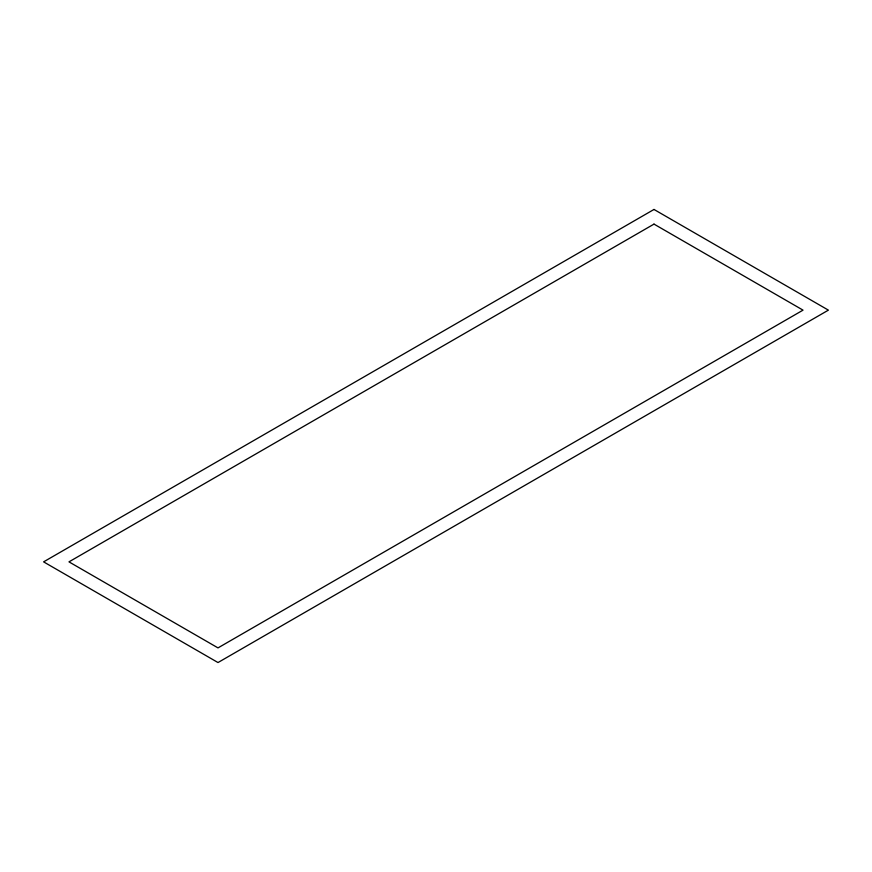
<?xml version="1.0" encoding="UTF-8"?>
<svg xmlns="http://www.w3.org/2000/svg" width="872" height="872" viewBox="0 0 872 872"><rect width="100%" height="100%" fill="white"/><g stroke="black" fill="none" stroke-linecap="round" stroke-linejoin="round"><path stroke-width="1.31" d="M654 209.454L43.6 561.862L218 662.546L828.4 310.138L654 209.454M654 224.104L68.975 561.862L218 647.896L803.025 310.138L654 224.104"/></g></svg>
